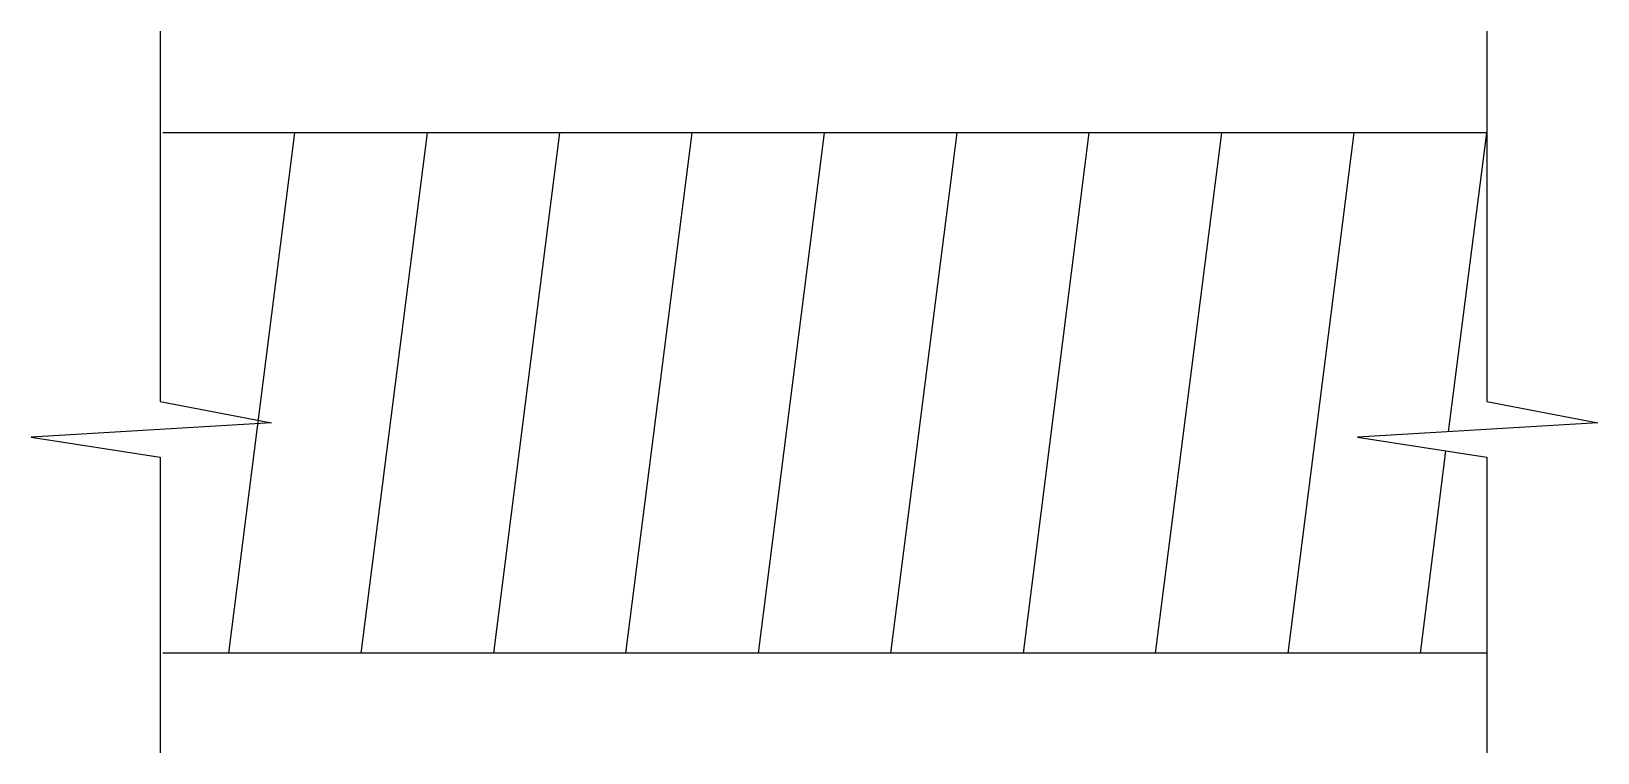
# Model space of a CAD drawing. Header units: metres. Extents: x -22572.5 to -22535.6, y -12347.8 to -12330.9.
import ezdxf

# ---------------------------------------------------------------- set-up
doc = ezdxf.new("R2010")
doc.units = ezdxf.units.M
doc.layers.add('1', color=7, linetype='Continuous')

msp = doc.modelspace()

# ---------------------------------------------------------------- linework, layer by layer
at = {"layer": '1'}
for p, q in [((-22569.43, -12330.85), (-22569.43, -12339.56)), ((-22538.22, -12330.85), (-22538.22, -12339.56)), ((-22538.22, -12333.24), (-22569.37, -12333.24)), ((-22567.81, -12345.48), (-22566.26, -12333.24)), ((-22564.7, -12345.48), (-22563.14, -12333.24)), ((-22561.58, -12345.48), (-22560.03, -12333.24)), ((-22558.47, -12345.48), (-22556.91, -12333.24)), ((-22555.35, -12345.48), (-22553.8, -12333.24)), ((-22552.24, -12345.48), (-22550.68, -12333.24)), ((-22549.12, -12345.48), (-22547.57, -12333.24)), ((-22546.01, -12345.48), (-22544.45, -12333.24)), ((-22542.89, -12345.48), (-22541.34, -12333.24)), ((-22539.12, -12340.27), (-22538.22, -12333.24)), ((-22569.43, -12339.56), (-22566.81, -12340.06)), ((-22538.22, -12339.56), (-22535.61, -12340.06)), ((-22566.81, -12340.06), (-22572.46, -12340.4)), ((-22535.61, -12340.06), (-22541.26, -12340.4)), ((-22572.46, -12340.4), (-22569.43, -12340.87)), ((-22541.26, -12340.4), (-22538.22, -12340.87)), ((-22569.43, -12340.87), (-22569.43, -12347.82)), ((-22539.78, -12345.48), (-22539.18, -12340.73)), ((-22538.22, -12340.87), (-22538.22, -12347.82)), ((-22538.22, -12345.48), (-22569.37, -12345.48))]:
    msp.add_line(p, q, dxfattribs=at)

doc.saveas('drawing.dxf')
